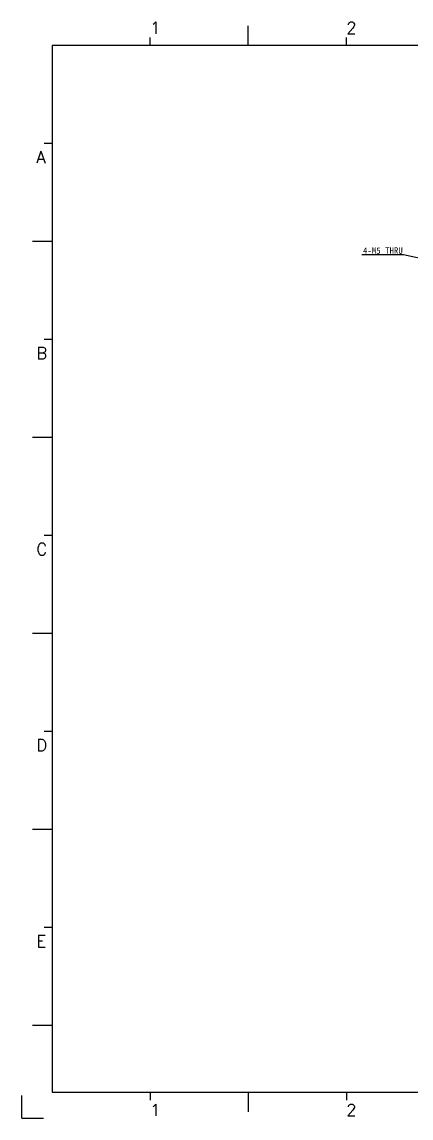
# Model space of a CAD drawing. Extents: x 83 to 30050, y -7164 to 695.
# Drawn here: x 16570 to 16810, y -3785 to -3108 of the extents above; entities that cross this region are included whole.
import ezdxf

# ---------------------------------------------------------------- set-up
doc = ezdxf.new("R2010")
doc.units = 0
doc.header["$LTSCALE"] = 8
doc.header["$MEASUREMENT"] = 0
doc.layers.add('41', color=3, linetype='CONTINUOUS')
doc.layers.add('dim', color=82, linetype='CONTINUOUS', lineweight=9)
doc.styles.add('SIMPLEX', font='SIMPLEX')
doc.styles.get("Standard").update_dxf_attribs({"font": '', "height": 4})
doc.styles.get('Standard').set_extended_font_data('SimSun')
doc.dimstyles.new('ISO-25', dxfattribs={"dimtxt": 6, "dimasz": 2.5, "dimexe": 1.25, "dimexo": 0.625, "dimtad": 1, "dimdec": 1, "dimzin": 1, "dimdsep": 46, "dimtxsty": 'Standard', "dimcen": 2.5, "dimadec": 0, "dimazin": 0, "dimtm": 1e-09, "dimtfac": 1, "dimtdec": 1, "dimtmove": 0, "dimatfit": 3, "dimfxl": 1, "dimtolj": 1, "dimtzin": 0, "dimarcsym": 0})

# ---------------------------------------------------------------- blocks, each defined once
blk = doc.blocks.new('A$C0BB32EA6')
at = {"layer": '41'}
for p, q in [((90.21, 427.84), (90.21, 435.66)), ((51.11, 427.84), (51.11, 430.97)), ((129.3, 427.84), (129.3, 430.97)), ((129.3, 427.84), (129.3, 430.97)), ((129.3, 427.84), (129.3, 430.97)), ((615.63, 427.84), (12.02, 427.84)), ((12.02, 427.84), (12.02, 10.32)), ((12.02, 388.75), (8.89, 388.75)), ((12.02, 349.66), (4.2, 349.66)), ((12.02, 310.56), (8.89, 310.56)), ((12.02, 271.47), (4.2, 271.47)), ((12.02, 232.37), (8.89, 232.37)), ((12.02, 193.28), (4.2, 193.28)), ((12.02, 154.18), (8.89, 154.18)), ((12.02, 115.09), (4.2, 115.09)), ((12.02, 76), (8.89, 76)), ((12.02, 36.9), (4.2, 36.9)), ((12.02, 10.32), (615.63, 10.32)), ((51.11, 10.32), (51.11, 7.19)), ((90.21, 10.32), (90.21, 2.5)), ((129.3, 10.32), (129.3, 7.19))]:
    blk.add_line(p, q, dxfattribs=at)
at = {"layer": '41', "linetype": 'Continuous'}
for q in [(0, 8.98), (8.64, 0)]:
    blk.add_line((0, 0), q, dxfattribs=at)
at = {"layer": '41', "style": 'SIMPLEX'}
for s, height, p in [('1', 4.69, (51.11, 432.54)), ('2', 4.69, (129.3, 432.54)), ('A', 4.75, (5.76, 380.93)), ('B', 4.75, (5.76, 302.74)), ('C', 4.75, (5.76, 224.55)), ('D', 4.75, (5.76, 146.37)), ('E', 4.75, (5.76, 68.18)), ('1', 4.69, (51.11, 0.87)), ('2', 4.69, (129.3, 0.87))]:
    blk.add_text(s, height=height, dxfattribs=at).set_placement(p)
at = {"layer": '41', "linetype": 'Continuous'}
for tag, p in [('材质', (457.07, 73.08)), ('代号', (522.6, 73.29)), ('表面处理', (452.44, 54.13)), ('审核', (523.65, 54.34)), ('名称', (585.81, 54.97)), ('数量', (457.5, 33.7)), ('设计', (523.23, 34.13)), ('件号', (586.65, 33.91)), ('比例', (457.5, 17.28)), ('版本', (587.08, 16.23))]:
    blk.add_attdef(tag, p, '', height=4, dxfattribs=at)

msp = doc.modelspace()

# ---------------------------------------------------------------- block references
at = {"layer": '41', "linetype": 'Continuous', "xscale": 1.547934105600689, "yscale": 1.547934105600007, "zscale": 1.547934105600001}
msp.add_blockref('A$C0BB32EA6', (16569.744, -3784.555), dxfattribs=at)

# ---------------------------------------------------------------- texts
at = {"layer": 'dim', "insert": (16804.669, -3250.987), "char_height": 4, "attachment_point": 9}
msp.add_mtext('\\A1;4-M5 THRU', dxfattribs=at)

# ---------------------------------------------------------------- leaders
at = {"layer": 'dim', "annotation_type": 0, "has_hookline": 1, "hookline_direction": 1, "text_width": 25.267}
msp.add_leader([(16859.374, -3263.449), (16805.168, -3251.487)], dimstyle='ISO-25', override={"dimtxt": 2.5, "dimasz": 2, "dimexe": 0.49975, "dimexo": 0.49975, "dimgap": 0.49975}, dxfattribs=at)

doc.saveas('drawing.dxf')
